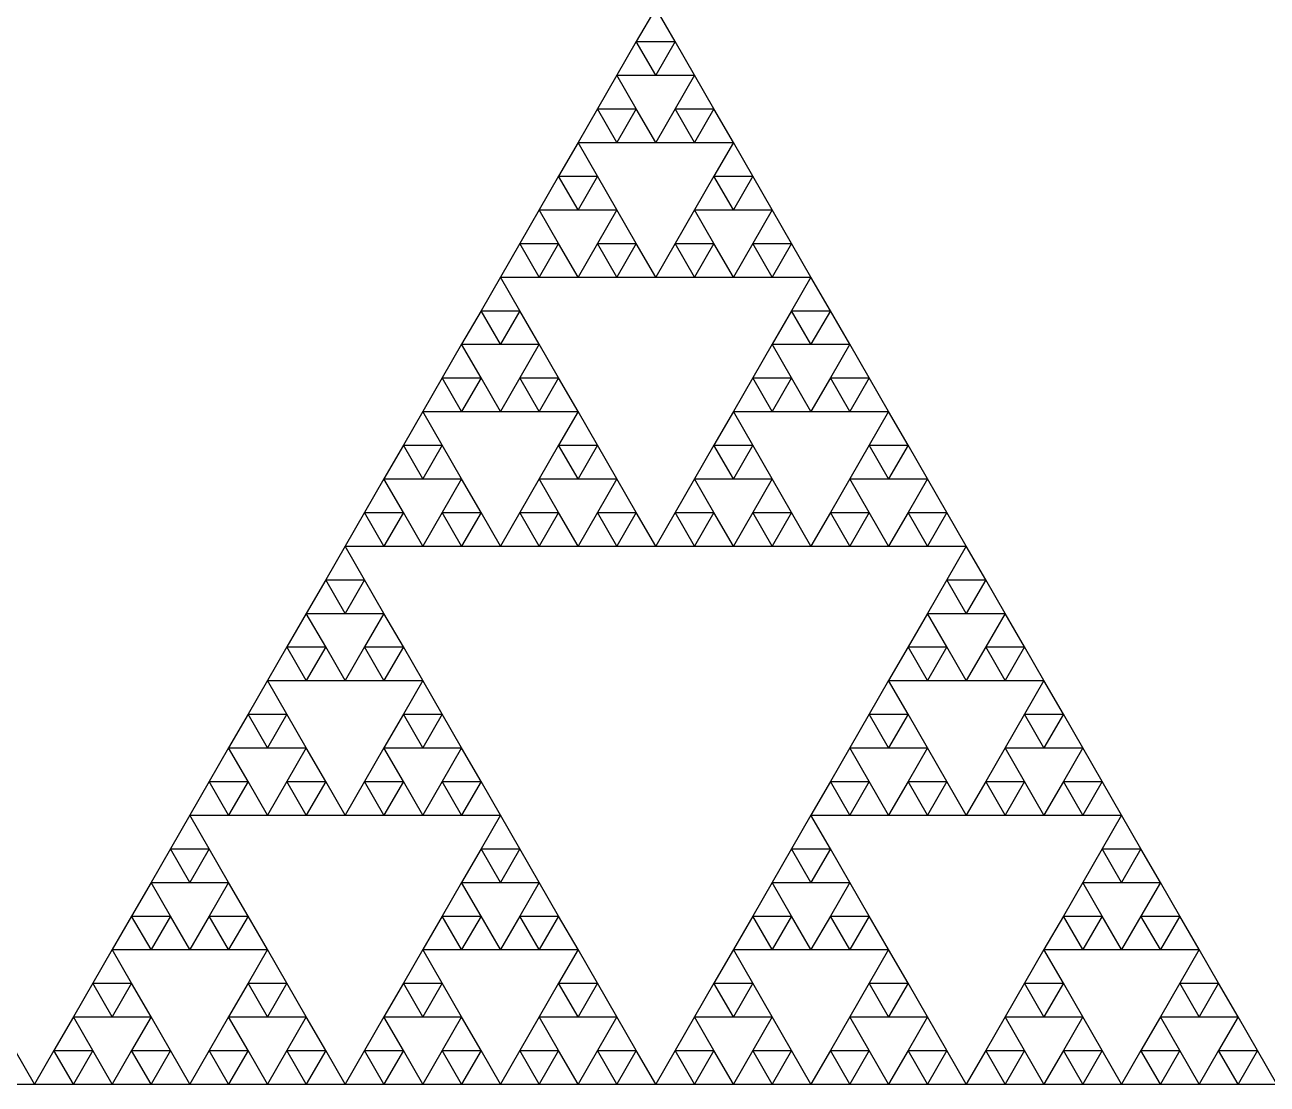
# Model space of a CAD drawing. Header units: metres. Extents: x -50 to 50, y -29 to 58.
# Drawn here: x -12.6 to -0.1, y 14.43 to 25.09 of the extents above; entities that cross this region are included whole.
import ezdxf

# ---------------------------------------------------------------- set-up
doc = ezdxf.new("R2010")
doc.units = ezdxf.units.M

msp = doc.modelspace()

# ---------------------------------------------------------------- linework, layer by layer
for p, q in [((-6.25, 25.2591), (-6.44531, 24.9208)), ((-6.05469, 24.9208), (-6.25, 25.2591)), ((-6.44531, 24.9208), (-6.64062, 24.5825)), ((-6.25, 24.5825), (-6.44531, 24.9208)), ((-6.44531, 24.9208), (-6.05469, 24.9208)), ((-6.05469, 24.9208), (-6.25, 24.5825)), ((-5.85938, 24.5825), (-6.05469, 24.9208)), ((-6.64062, 24.5825), (-6.83594, 24.2442)), ((-6.44531, 24.2442), (-6.64062, 24.5825)), ((-6.64062, 24.5825), (-6.25, 24.5825)), ((-6.25, 24.5825), (-5.85938, 24.5825)), ((-5.85938, 24.5825), (-6.05469, 24.2442)), ((-5.66406, 24.2442), (-5.85938, 24.5825)), ((-6.83594, 24.2442), (-7.03125, 23.9059)), ((-6.64062, 23.9059), (-6.83594, 24.2442)), ((-6.83594, 24.2442), (-6.44531, 24.2442)), ((-6.44531, 24.2442), (-6.64062, 23.9059)), ((-6.25, 23.9059), (-6.44531, 24.2442)), ((-6.05469, 24.2442), (-6.25, 23.9059)), ((-5.85938, 23.9059), (-6.05469, 24.2442)), ((-6.05469, 24.2442), (-5.66406, 24.2442)), ((-5.66406, 24.2442), (-5.85938, 23.9059)), ((-5.46875, 23.9059), (-5.66406, 24.2442)), ((-7.03125, 23.9059), (-7.22656, 23.5676)), ((-6.83594, 23.5676), (-7.03125, 23.9059)), ((-7.03125, 23.9059), (-6.64062, 23.9059)), ((-6.64062, 23.9059), (-6.25, 23.9059)), ((-6.25, 23.9059), (-5.85938, 23.9059)), ((-5.85938, 23.9059), (-5.46875, 23.9059)), ((-5.46875, 23.9059), (-5.66406, 23.5676)), ((-5.27344, 23.5676), (-5.46875, 23.9059)), ((-7.22656, 23.5676), (-7.42188, 23.2293)), ((-7.03125, 23.2293), (-7.22656, 23.5676)), ((-7.22656, 23.5676), (-6.83594, 23.5676)), ((-6.83594, 23.5676), (-7.03125, 23.2293)), ((-6.64062, 23.2293), (-6.83594, 23.5676)), ((-5.66406, 23.5676), (-5.85938, 23.2293)), ((-5.46875, 23.2293), (-5.66406, 23.5676)), ((-5.66406, 23.5676), (-5.27344, 23.5676)), ((-5.27344, 23.5676), (-5.46875, 23.2293)), ((-5.07812, 23.2293), (-5.27344, 23.5676)), ((-7.42188, 23.2293), (-7.61719, 22.891)), ((-7.22656, 22.891), (-7.42188, 23.2293)), ((-7.42188, 23.2293), (-7.03125, 23.2293)), ((-7.03125, 23.2293), (-6.64062, 23.2293)), ((-6.64062, 23.2293), (-6.83594, 22.891)), ((-6.44531, 22.891), (-6.64062, 23.2293)), ((-5.85938, 23.2293), (-6.05469, 22.891)), ((-5.66406, 22.891), (-5.85938, 23.2293)), ((-5.85938, 23.2293), (-5.46875, 23.2293)), ((-5.46875, 23.2293), (-5.07812, 23.2293)), ((-5.07812, 23.2293), (-5.27344, 22.891)), ((-4.88281, 22.891), (-5.07812, 23.2293)), ((-7.61719, 22.891), (-7.8125, 22.5527)), ((-7.42188, 22.5527), (-7.61719, 22.891)), ((-7.61719, 22.891), (-7.22656, 22.891)), ((-7.22656, 22.891), (-7.42188, 22.5527)), ((-7.03125, 22.5527), (-7.22656, 22.891)), ((-6.83594, 22.891), (-7.03125, 22.5527)), ((-6.64062, 22.5527), (-6.83594, 22.891)), ((-6.83594, 22.891), (-6.44531, 22.891)), ((-6.44531, 22.891), (-6.64062, 22.5527)), ((-6.25, 22.5527), (-6.44531, 22.891)), ((-6.05469, 22.891), (-6.25, 22.5527)), ((-5.85938, 22.5527), (-6.05469, 22.891)), ((-6.05469, 22.891), (-5.66406, 22.891)), ((-5.66406, 22.891), (-5.85938, 22.5527)), ((-5.46875, 22.5527), (-5.66406, 22.891)), ((-5.27344, 22.891), (-5.46875, 22.5527)), ((-5.07812, 22.5527), (-5.27344, 22.891)), ((-5.27344, 22.891), (-4.88281, 22.891)), ((-4.88281, 22.891), (-5.07812, 22.5527)), ((-4.6875, 22.5527), (-4.88281, 22.891)), ((-7.8125, 22.5527), (-8.00781, 22.2144)), ((-7.61719, 22.2144), (-7.8125, 22.5527)), ((-7.8125, 22.5527), (-7.42188, 22.5527)), ((-7.42188, 22.5527), (-7.03125, 22.5527)), ((-7.03125, 22.5527), (-6.64062, 22.5527)), ((-6.64062, 22.5527), (-6.25, 22.5527)), ((-6.25, 22.5527), (-5.85938, 22.5527)), ((-5.85938, 22.5527), (-5.46875, 22.5527)), ((-5.46875, 22.5527), (-5.07812, 22.5527)), ((-5.07812, 22.5527), (-4.6875, 22.5527)), ((-4.6875, 22.5527), (-4.88281, 22.2144)), ((-4.49219, 22.2144), (-4.6875, 22.5527)), ((-8.00781, 22.2144), (-8.20312, 21.8762)), ((-7.8125, 21.8762), (-8.00781, 22.2144)), ((-8.00781, 22.2144), (-7.61719, 22.2144)), ((-7.61719, 22.2144), (-7.8125, 21.8762)), ((-7.42188, 21.8762), (-7.61719, 22.2144)), ((-4.88281, 22.2144), (-5.07812, 21.8762)), ((-4.6875, 21.8762), (-4.88281, 22.2144)), ((-4.88281, 22.2144), (-4.49219, 22.2144)), ((-4.49219, 22.2144), (-4.6875, 21.8762)), ((-4.29688, 21.8762), (-4.49219, 22.2144)), ((-8.20312, 21.8762), (-8.39844, 21.5379)), ((-8.00781, 21.5379), (-8.20312, 21.8762)), ((-8.20312, 21.8762), (-7.8125, 21.8762)), ((-7.8125, 21.8762), (-7.42188, 21.8762)), ((-7.42188, 21.8762), (-7.61719, 21.5379)), ((-7.22656, 21.5379), (-7.42188, 21.8762)), ((-5.07812, 21.8762), (-5.27344, 21.5379)), ((-4.88281, 21.5379), (-5.07812, 21.8762)), ((-5.07812, 21.8762), (-4.6875, 21.8762)), ((-4.6875, 21.8762), (-4.29688, 21.8762)), ((-4.29688, 21.8762), (-4.49219, 21.5379)), ((-4.10156, 21.5379), (-4.29688, 21.8762)), ((-8.39844, 21.5379), (-8.59375, 21.1996)), ((-8.20312, 21.1996), (-8.39844, 21.5379)), ((-8.39844, 21.5379), (-8.00781, 21.5379)), ((-8.00781, 21.5379), (-8.20312, 21.1996)), ((-7.8125, 21.1996), (-8.00781, 21.5379)), ((-7.61719, 21.5379), (-7.8125, 21.1996)), ((-7.42188, 21.1996), (-7.61719, 21.5379)), ((-7.61719, 21.5379), (-7.22656, 21.5379)), ((-7.22656, 21.5379), (-7.42188, 21.1996)), ((-7.03125, 21.1996), (-7.22656, 21.5379)), ((-5.27344, 21.5379), (-5.46875, 21.1996)), ((-5.07812, 21.1996), (-5.27344, 21.5379)), ((-5.27344, 21.5379), (-4.88281, 21.5379)), ((-4.88281, 21.5379), (-5.07812, 21.1996)), ((-4.6875, 21.1996), (-4.88281, 21.5379)), ((-4.49219, 21.5379), (-4.6875, 21.1996)), ((-4.29688, 21.1996), (-4.49219, 21.5379)), ((-4.49219, 21.5379), (-4.10156, 21.5379)), ((-4.10156, 21.5379), (-4.29688, 21.1996)), ((-3.90625, 21.1996), (-4.10156, 21.5379)), ((-8.59375, 21.1996), (-8.78906, 20.8613)), ((-8.39844, 20.8613), (-8.59375, 21.1996)), ((-8.59375, 21.1996), (-8.20312, 21.1996)), ((-8.20312, 21.1996), (-7.8125, 21.1996)), ((-7.8125, 21.1996), (-7.42188, 21.1996)), ((-7.42188, 21.1996), (-7.03125, 21.1996)), ((-7.03125, 21.1996), (-7.22656, 20.8613)), ((-6.83594, 20.8613), (-7.03125, 21.1996)), ((-5.46875, 21.1996), (-5.66406, 20.8613)), ((-5.27344, 20.8613), (-5.46875, 21.1996)), ((-5.46875, 21.1996), (-5.07812, 21.1996)), ((-5.07812, 21.1996), (-4.6875, 21.1996)), ((-4.6875, 21.1996), (-4.29688, 21.1996)), ((-4.29688, 21.1996), (-3.90625, 21.1996)), ((-3.90625, 21.1996), (-4.10156, 20.8613)), ((-3.71094, 20.8613), (-3.90625, 21.1996)), ((-8.78906, 20.8613), (-8.98438, 20.523)), ((-8.59375, 20.523), (-8.78906, 20.8613)), ((-8.78906, 20.8613), (-8.39844, 20.8613)), ((-8.39844, 20.8613), (-8.59375, 20.523)), ((-8.20312, 20.523), (-8.39844, 20.8613)), ((-7.22656, 20.8613), (-7.42188, 20.523)), ((-7.03125, 20.523), (-7.22656, 20.8613)), ((-7.22656, 20.8613), (-6.83594, 20.8613)), ((-6.83594, 20.8613), (-7.03125, 20.523)), ((-6.64062, 20.523), (-6.83594, 20.8613)), ((-5.66406, 20.8613), (-5.85938, 20.523)), ((-5.46875, 20.523), (-5.66406, 20.8613)), ((-5.66406, 20.8613), (-5.27344, 20.8613)), ((-5.27344, 20.8613), (-5.46875, 20.523)), ((-5.07812, 20.523), (-5.27344, 20.8613)), ((-4.10156, 20.8613), (-4.29688, 20.523)), ((-3.90625, 20.523), (-4.10156, 20.8613)), ((-4.10156, 20.8613), (-3.71094, 20.8613)), ((-3.71094, 20.8613), (-3.90625, 20.523)), ((-3.51562, 20.523), (-3.71094, 20.8613)), ((-8.98438, 20.523), (-9.17969, 20.1847)), ((-8.78906, 20.1847), (-8.98438, 20.523)), ((-8.98438, 20.523), (-8.59375, 20.523)), ((-8.59375, 20.523), (-8.20312, 20.523)), ((-8.20312, 20.523), (-8.39844, 20.1847)), ((-8.00781, 20.1847), (-8.20312, 20.523)), ((-7.42188, 20.523), (-7.61719, 20.1847)), ((-7.22656, 20.1847), (-7.42188, 20.523)), ((-7.42188, 20.523), (-7.03125, 20.523)), ((-7.03125, 20.523), (-6.64062, 20.523)), ((-6.64062, 20.523), (-6.83594, 20.1847)), ((-6.44531, 20.1847), (-6.64062, 20.523)), ((-5.85938, 20.523), (-6.05469, 20.1847)), ((-5.66406, 20.1847), (-5.85938, 20.523)), ((-5.85938, 20.523), (-5.46875, 20.523)), ((-5.46875, 20.523), (-5.07812, 20.523)), ((-5.07812, 20.523), (-5.27344, 20.1847)), ((-4.88281, 20.1847), (-5.07812, 20.523)), ((-4.29688, 20.523), (-4.49219, 20.1847)), ((-4.10156, 20.1847), (-4.29688, 20.523)), ((-4.29688, 20.523), (-3.90625, 20.523)), ((-3.90625, 20.523), (-3.51562, 20.523)), ((-3.51562, 20.523), (-3.71094, 20.1847)), ((-3.32031, 20.1847), (-3.51562, 20.523)), ((-9.17969, 20.1847), (-9.375, 19.8464)), ((-8.98438, 19.8464), (-9.17969, 20.1847)), ((-9.17969, 20.1847), (-8.78906, 20.1847)), ((-8.78906, 20.1847), (-8.98438, 19.8464)), ((-8.59375, 19.8464), (-8.78906, 20.1847)), ((-8.39844, 20.1847), (-8.59375, 19.8464)), ((-8.20312, 19.8464), (-8.39844, 20.1847)), ((-8.39844, 20.1847), (-8.00781, 20.1847)), ((-8.00781, 20.1847), (-8.20312, 19.8464)), ((-7.8125, 19.8464), (-8.00781, 20.1847)), ((-7.61719, 20.1847), (-7.8125, 19.8464)), ((-7.42188, 19.8464), (-7.61719, 20.1847)), ((-7.61719, 20.1847), (-7.22656, 20.1847)), ((-7.22656, 20.1847), (-7.42188, 19.8464)), ((-7.03125, 19.8464), (-7.22656, 20.1847)), ((-6.83594, 20.1847), (-7.03125, 19.8464)), ((-6.64062, 19.8464), (-6.83594, 20.1847)), ((-6.83594, 20.1847), (-6.44531, 20.1847)), ((-6.44531, 20.1847), (-6.64062, 19.8464)), ((-6.25, 19.8464), (-6.44531, 20.1847)), ((-6.05469, 20.1847), (-6.25, 19.8464)), ((-5.85938, 19.8464), (-6.05469, 20.1847)), ((-6.05469, 20.1847), (-5.66406, 20.1847)), ((-5.66406, 20.1847), (-5.85938, 19.8464)), ((-5.46875, 19.8464), (-5.66406, 20.1847)), ((-5.27344, 20.1847), (-5.46875, 19.8464)), ((-5.07812, 19.8464), (-5.27344, 20.1847)), ((-5.27344, 20.1847), (-4.88281, 20.1847)), ((-4.88281, 20.1847), (-5.07812, 19.8464)), ((-4.6875, 19.8464), (-4.88281, 20.1847)), ((-4.49219, 20.1847), (-4.6875, 19.8464)), ((-4.29688, 19.8464), (-4.49219, 20.1847)), ((-4.49219, 20.1847), (-4.10156, 20.1847)), ((-4.10156, 20.1847), (-4.29688, 19.8464)), ((-3.90625, 19.8464), (-4.10156, 20.1847)), ((-3.71094, 20.1847), (-3.90625, 19.8464)), ((-3.51562, 19.8464), (-3.71094, 20.1847)), ((-3.71094, 20.1847), (-3.32031, 20.1847)), ((-3.32031, 20.1847), (-3.51562, 19.8464)), ((-3.125, 19.8464), (-3.32031, 20.1847)), ((-9.375, 19.8464), (-9.57031, 19.5081)), ((-9.17969, 19.5081), (-9.375, 19.8464)), ((-9.375, 19.8464), (-8.98438, 19.8464)), ((-8.98438, 19.8464), (-8.59375, 19.8464)), ((-8.59375, 19.8464), (-8.20312, 19.8464)), ((-8.20312, 19.8464), (-7.8125, 19.8464)), ((-7.8125, 19.8464), (-7.42188, 19.8464)), ((-7.42188, 19.8464), (-7.03125, 19.8464)), ((-7.03125, 19.8464), (-6.64062, 19.8464)), ((-6.64062, 19.8464), (-6.25, 19.8464)), ((-6.25, 19.8464), (-5.85938, 19.8464)), ((-5.85938, 19.8464), (-5.46875, 19.8464)), ((-5.46875, 19.8464), (-5.07812, 19.8464)), ((-5.07812, 19.8464), (-4.6875, 19.8464)), ((-4.6875, 19.8464), (-4.29688, 19.8464)), ((-4.29688, 19.8464), (-3.90625, 19.8464)), ((-3.90625, 19.8464), (-3.51562, 19.8464)), ((-3.51562, 19.8464), (-3.125, 19.8464)), ((-3.125, 19.8464), (-3.32031, 19.5081)), ((-2.92969, 19.5081), (-3.125, 19.8464)), ((-9.57031, 19.5081), (-9.76562, 19.1698)), ((-9.375, 19.1698), (-9.57031, 19.5081)), ((-9.57031, 19.5081), (-9.17969, 19.5081)), ((-9.17969, 19.5081), (-9.375, 19.1698)), ((-8.98438, 19.1698), (-9.17969, 19.5081)), ((-3.32031, 19.5081), (-3.51562, 19.1698)), ((-3.125, 19.1698), (-3.32031, 19.5081)), ((-3.32031, 19.5081), (-2.92969, 19.5081)), ((-2.92969, 19.5081), (-3.125, 19.1698)), ((-2.73438, 19.1698), (-2.92969, 19.5081)), ((-9.76562, 19.1698), (-9.96094, 18.8315)), ((-9.57031, 18.8315), (-9.76562, 19.1698)), ((-9.76562, 19.1698), (-9.375, 19.1698)), ((-9.375, 19.1698), (-8.98438, 19.1698)), ((-8.98438, 19.1698), (-9.17969, 18.8315)), ((-8.78906, 18.8315), (-8.98438, 19.1698)), ((-3.51562, 19.1698), (-3.71094, 18.8315)), ((-3.32031, 18.8315), (-3.51562, 19.1698)), ((-3.51562, 19.1698), (-3.125, 19.1698)), ((-3.125, 19.1698), (-2.73438, 19.1698)), ((-2.73438, 19.1698), (-2.92969, 18.8315)), ((-2.53906, 18.8315), (-2.73438, 19.1698)), ((-9.96094, 18.8315), (-10.1562, 18.4933)), ((-9.76562, 18.4933), (-9.96094, 18.8315)), ((-9.96094, 18.8315), (-9.57031, 18.8315)), ((-9.57031, 18.8315), (-9.76562, 18.4933)), ((-9.375, 18.4933), (-9.57031, 18.8315)), ((-9.17969, 18.8315), (-9.375, 18.4933)), ((-8.98438, 18.4933), (-9.17969, 18.8315)), ((-9.17969, 18.8315), (-8.78906, 18.8315)), ((-8.78906, 18.8315), (-8.98438, 18.4933)), ((-8.59375, 18.4933), (-8.78906, 18.8315)), ((-3.71094, 18.8315), (-3.90625, 18.4933)), ((-3.51562, 18.4933), (-3.71094, 18.8315)), ((-3.71094, 18.8315), (-3.32031, 18.8315)), ((-3.32031, 18.8315), (-3.51562, 18.4933)), ((-3.125, 18.4933), (-3.32031, 18.8315)), ((-2.92969, 18.8315), (-3.125, 18.4933)), ((-2.73438, 18.4933), (-2.92969, 18.8315)), ((-2.92969, 18.8315), (-2.53906, 18.8315)), ((-2.53906, 18.8315), (-2.73438, 18.4933)), ((-2.34375, 18.4933), (-2.53906, 18.8315)), ((-10.1562, 18.4932), (-10.3516, 18.1549)), ((-10.1562, 18.4933), (-9.76562, 18.4933)), ((-9.96094, 18.1549), (-10.1562, 18.4932)), ((-9.76562, 18.4933), (-9.375, 18.4933)), ((-9.375, 18.4933), (-8.98438, 18.4933)), ((-8.98438, 18.4933), (-8.59375, 18.4933)), ((-8.59375, 18.4932), (-8.78906, 18.1549)), ((-8.39844, 18.1549), (-8.59375, 18.4932)), ((-3.90625, 18.4932), (-4.10156, 18.1549)), ((-3.90625, 18.4933), (-3.51562, 18.4933)), ((-3.71094, 18.1549), (-3.90625, 18.4932)), ((-3.51562, 18.4933), (-3.125, 18.4933)), ((-3.125, 18.4933), (-2.73438, 18.4933)), ((-2.73438, 18.4933), (-2.34375, 18.4933)), ((-2.34375, 18.4932), (-2.53906, 18.1549)), ((-2.14844, 18.1549), (-2.34375, 18.4932)), ((-10.3516, 18.1549), (-10.5469, 17.8167)), ((-10.1562, 17.8167), (-10.3516, 18.1549)), ((-10.3516, 18.1549), (-9.96094, 18.1549)), ((-9.96094, 18.1549), (-10.1562, 17.8167)), ((-9.76562, 17.8167), (-9.96094, 18.1549)), ((-8.78906, 18.1549), (-8.98438, 17.8167)), ((-8.59375, 17.8167), (-8.78906, 18.1549)), ((-8.78906, 18.1549), (-8.39844, 18.1549)), ((-8.39844, 18.1549), (-8.59375, 17.8167)), ((-8.20312, 17.8167), (-8.39844, 18.1549)), ((-4.10156, 18.1549), (-4.29688, 17.8167)), ((-3.90625, 17.8167), (-4.10156, 18.1549)), ((-4.10156, 18.1549), (-3.71094, 18.1549)), ((-3.71094, 18.1549), (-3.90625, 17.8167)), ((-3.51562, 17.8167), (-3.71094, 18.1549)), ((-2.53906, 18.1549), (-2.73438, 17.8167)), ((-2.34375, 17.8167), (-2.53906, 18.1549)), ((-2.53906, 18.1549), (-2.14844, 18.1549)), ((-2.14844, 18.1549), (-2.34375, 17.8167)), ((-1.95312, 17.8167), (-2.14844, 18.1549)), ((-10.5469, 17.8167), (-10.7422, 17.4784)), ((-10.3516, 17.4784), (-10.5469, 17.8167)), ((-10.5469, 17.8167), (-10.1562, 17.8167)), ((-10.1562, 17.8167), (-9.76562, 17.8167)), ((-9.76562, 17.8167), (-9.96094, 17.4784)), ((-9.57031, 17.4784), (-9.76562, 17.8167)), ((-8.98438, 17.8167), (-9.17969, 17.4784)), ((-8.78906, 17.4784), (-8.98438, 17.8167)), ((-8.98438, 17.8167), (-8.59375, 17.8167)), ((-8.59375, 17.8167), (-8.20312, 17.8167)), ((-8.20312, 17.8167), (-8.39844, 17.4784)), ((-8.00781, 17.4784), (-8.20312, 17.8167)), ((-4.29688, 17.8167), (-4.49219, 17.4784)), ((-4.10156, 17.4784), (-4.29688, 17.8167)), ((-4.29688, 17.8167), (-3.90625, 17.8167)), ((-3.90625, 17.8167), (-3.51562, 17.8167)), ((-3.51562, 17.8167), (-3.71094, 17.4784)), ((-3.32031, 17.4784), (-3.51562, 17.8167)), ((-2.73438, 17.8167), (-2.92969, 17.4784)), ((-2.53906, 17.4784), (-2.73438, 17.8167)), ((-2.73438, 17.8167), (-2.34375, 17.8167)), ((-2.34375, 17.8167), (-1.95312, 17.8167)), ((-1.95312, 17.8167), (-2.14844, 17.4784)), ((-1.75781, 17.4784), (-1.95312, 17.8167)), ((-10.7422, 17.4784), (-10.9375, 17.1401)), ((-10.5469, 17.1401), (-10.7422, 17.4784)), ((-10.7422, 17.4784), (-10.3516, 17.4784)), ((-10.3516, 17.4784), (-10.5469, 17.1401)), ((-10.1562, 17.1401), (-10.3516, 17.4784)), ((-9.96094, 17.4784), (-10.1562, 17.1401)), ((-9.76562, 17.1401), (-9.96094, 17.4784)), ((-9.96094, 17.4784), (-9.57031, 17.4784)), ((-9.57031, 17.4784), (-9.76562, 17.1401)), ((-9.375, 17.1401), (-9.57031, 17.4784)), ((-9.17969, 17.4784), (-9.375, 17.1401)), ((-8.98438, 17.1401), (-9.17969, 17.4784)), ((-9.17969, 17.4784), (-8.78906, 17.4784)), ((-8.78906, 17.4784), (-8.98438, 17.1401)), ((-8.59375, 17.1401), (-8.78906, 17.4784)), ((-8.39844, 17.4784), (-8.59375, 17.1401)), ((-8.20312, 17.1401), (-8.39844, 17.4784)), ((-8.39844, 17.4784), (-8.00781, 17.4784)), ((-8.00781, 17.4784), (-8.20312, 17.1401)), ((-7.8125, 17.1401), (-8.00781, 17.4784)), ((-4.49219, 17.4784), (-4.6875, 17.1401)), ((-4.29688, 17.1401), (-4.49219, 17.4784)), ((-4.49219, 17.4784), (-4.10156, 17.4784)), ((-4.10156, 17.4784), (-4.29688, 17.1401)), ((-3.90625, 17.1401), (-4.10156, 17.4784)), ((-3.71094, 17.4784), (-3.90625, 17.1401)), ((-3.51562, 17.1401), (-3.71094, 17.4784)), ((-3.71094, 17.4784), (-3.32031, 17.4784)), ((-3.32031, 17.4784), (-3.51562, 17.1401)), ((-3.125, 17.1401), (-3.32031, 17.4784)), ((-2.92969, 17.4784), (-3.125, 17.1401)), ((-2.73438, 17.1401), (-2.92969, 17.4784)), ((-2.92969, 17.4784), (-2.53906, 17.4784)), ((-2.53906, 17.4784), (-2.73438, 17.1401)), ((-2.34375, 17.1401), (-2.53906, 17.4784)), ((-2.14844, 17.4784), (-2.34375, 17.1401)), ((-1.95312, 17.1401), (-2.14844, 17.4784)), ((-2.14844, 17.4784), (-1.75781, 17.4784)), ((-1.75781, 17.4784), (-1.95312, 17.1401)), ((-1.5625, 17.1401), (-1.75781, 17.4784)), ((-10.9375, 17.1401), (-11.1328, 16.8018)), ((-10.7422, 16.8018), (-10.9375, 17.1401)), ((-10.9375, 17.1401), (-10.5469, 17.1401)), ((-10.5469, 17.1401), (-10.1562, 17.1401)), ((-10.1562, 17.1401), (-9.76562, 17.1401)), ((-9.76562, 17.1401), (-9.375, 17.1401)), ((-9.375, 17.1401), (-8.98438, 17.1401)), ((-8.98438, 17.1401), (-8.59375, 17.1401)), ((-8.59375, 17.1401), (-8.20312, 17.1401)), ((-8.20312, 17.1401), (-7.8125, 17.1401)), ((-7.8125, 17.1401), (-8.00781, 16.8018)), ((-7.61719, 16.8018), (-7.8125, 17.1401)), ((-4.6875, 17.1401), (-4.88281, 16.8018)), ((-4.49219, 16.8018), (-4.6875, 17.1401)), ((-4.6875, 17.1401), (-4.29688, 17.1401)), ((-4.29688, 17.1401), (-3.90625, 17.1401)), ((-3.90625, 17.1401), (-3.51562, 17.1401)), ((-3.51562, 17.1401), (-3.125, 17.1401)), ((-3.125, 17.1401), (-2.73438, 17.1401)), ((-2.73438, 17.1401), (-2.34375, 17.1401)), ((-2.34375, 17.1401), (-1.95312, 17.1401)), ((-1.95312, 17.1401), (-1.5625, 17.1401)), ((-1.5625, 17.1401), (-1.75781, 16.8018)), ((-1.36719, 16.8018), (-1.5625, 17.1401)), ((-11.1328, 16.8018), (-11.3281, 16.4635)), ((-10.9375, 16.4635), (-11.1328, 16.8018)), ((-11.1328, 16.8018), (-10.7422, 16.8018)), ((-10.7422, 16.8018), (-10.9375, 16.4635)), ((-10.5469, 16.4635), (-10.7422, 16.8018)), ((-8.00781, 16.8018), (-8.20312, 16.4635)), ((-7.8125, 16.4635), (-8.00781, 16.8018)), ((-8.00781, 16.8018), (-7.61719, 16.8018)), ((-7.61719, 16.8018), (-7.8125, 16.4635)), ((-7.42188, 16.4635), (-7.61719, 16.8018)), ((-4.88281, 16.8018), (-5.07812, 16.4635)), ((-4.6875, 16.4635), (-4.88281, 16.8018)), ((-4.88281, 16.8018), (-4.49219, 16.8018)), ((-4.49219, 16.8018), (-4.6875, 16.4635)), ((-4.29688, 16.4635), (-4.49219, 16.8018)), ((-1.75781, 16.8018), (-1.95312, 16.4635)), ((-1.5625, 16.4635), (-1.75781, 16.8018)), ((-1.75781, 16.8018), (-1.36719, 16.8018)), ((-1.36719, 16.8018), (-1.5625, 16.4635)), ((-1.17188, 16.4635), (-1.36719, 16.8018)), ((-11.3281, 16.4635), (-11.5234, 16.1252)), ((-11.1328, 16.1252), (-11.3281, 16.4635)), ((-11.3281, 16.4635), (-10.9375, 16.4635)), ((-10.9375, 16.4635), (-10.5469, 16.4635)), ((-10.5469, 16.4635), (-10.7422, 16.1252)), ((-10.3516, 16.1252), (-10.5469, 16.4635)), ((-8.20312, 16.4635), (-8.39844, 16.1252)), ((-8.00781, 16.1252), (-8.20312, 16.4635)), ((-8.20312, 16.4635), (-7.8125, 16.4635)), ((-7.8125, 16.4635), (-7.42188, 16.4635)), ((-7.42188, 16.4635), (-7.61719, 16.1252)), ((-7.22656, 16.1252), (-7.42188, 16.4635)), ((-5.07812, 16.4635), (-5.27344, 16.1252)), ((-4.88281, 16.1252), (-5.07812, 16.4635)), ((-5.07812, 16.4635), (-4.6875, 16.4635)), ((-4.6875, 16.4635), (-4.29688, 16.4635)), ((-4.29688, 16.4635), (-4.49219, 16.1252)), ((-4.10156, 16.1252), (-4.29688, 16.4635)), ((-1.95312, 16.4635), (-2.14844, 16.1252)), ((-1.75781, 16.1252), (-1.95312, 16.4635)), ((-1.95312, 16.4635), (-1.5625, 16.4635)), ((-1.5625, 16.4635), (-1.17188, 16.4635)), ((-1.17188, 16.4635), (-1.36719, 16.1252)), ((-0.97656, 16.1252), (-1.17188, 16.4635)), ((-11.5234, 16.1252), (-11.7188, 15.7869)), ((-11.3281, 15.7869), (-11.5234, 16.1252)), ((-11.5234, 16.1252), (-11.1328, 16.1252)), ((-11.1328, 16.1252), (-11.3281, 15.7869)), ((-10.9375, 15.7869), (-11.1328, 16.1252)), ((-10.7422, 16.1252), (-10.9375, 15.7869)), ((-10.5469, 15.7869), (-10.7422, 16.1252)), ((-10.7422, 16.1252), (-10.3516, 16.1252)), ((-10.3516, 16.1252), (-10.5469, 15.7869)), ((-10.1562, 15.7869), (-10.3516, 16.1252)), ((-8.39844, 16.1252), (-8.59375, 15.7869)), ((-8.20312, 15.7869), (-8.39844, 16.1252)), ((-8.39844, 16.1252), (-8.00781, 16.1252)), ((-8.00781, 16.1252), (-8.20312, 15.7869)), ((-7.8125, 15.7869), (-8.00781, 16.1252)), ((-7.61719, 16.1252), (-7.8125, 15.7869)), ((-7.42188, 15.7869), (-7.61719, 16.1252)), ((-7.61719, 16.1252), (-7.22656, 16.1252)), ((-7.22656, 16.1252), (-7.42188, 15.7869)), ((-7.03125, 15.7869), (-7.22656, 16.1252)), ((-5.27344, 16.1252), (-5.46875, 15.7869)), ((-5.07812, 15.7869), (-5.27344, 16.1252)), ((-5.27344, 16.1252), (-4.88281, 16.1252)), ((-4.88281, 16.1252), (-5.07812, 15.7869)), ((-4.6875, 15.7869), (-4.88281, 16.1252)), ((-4.49219, 16.1252), (-4.6875, 15.7869)), ((-4.29688, 15.7869), (-4.49219, 16.1252)), ((-4.49219, 16.1252), (-4.10156, 16.1252)), ((-4.10156, 16.1252), (-4.29688, 15.7869)), ((-3.90625, 15.7869), (-4.10156, 16.1252)), ((-2.14844, 16.1252), (-2.34375, 15.7869)), ((-1.95312, 15.7869), (-2.14844, 16.1252)), ((-2.14844, 16.1252), (-1.75781, 16.1252)), ((-1.75781, 16.1252), (-1.95312, 15.7869)), ((-1.5625, 15.7869), (-1.75781, 16.1252)), ((-1.36719, 16.1252), (-1.5625, 15.7869)), ((-1.17188, 15.7869), (-1.36719, 16.1252)), ((-1.36719, 16.1252), (-0.97656, 16.1252)), ((-0.97656, 16.1252), (-1.17188, 15.7869)), ((-0.78125, 15.7869), (-0.97656, 16.1252)), ((-11.7188, 15.7869), (-11.9141, 15.4486)), ((-11.5234, 15.4486), (-11.7188, 15.7869)), ((-11.7188, 15.7869), (-11.3281, 15.7869)), ((-11.3281, 15.7869), (-10.9375, 15.7869)), ((-10.9375, 15.7869), (-10.5469, 15.7869)), ((-10.5469, 15.7869), (-10.1562, 15.7869)), ((-10.1562, 15.7869), (-10.3516, 15.4486)), ((-9.96094, 15.4486), (-10.1562, 15.7869)), ((-8.59375, 15.7869), (-8.78906, 15.4486)), ((-8.39844, 15.4486), (-8.59375, 15.7869)), ((-8.59375, 15.7869), (-8.20312, 15.7869)), ((-8.20312, 15.7869), (-7.8125, 15.7869)), ((-7.8125, 15.7869), (-7.42188, 15.7869)), ((-7.42188, 15.7869), (-7.03125, 15.7869)), ((-7.03125, 15.7869), (-7.22656, 15.4486)), ((-6.83594, 15.4486), (-7.03125, 15.7869)), ((-5.46875, 15.7869), (-5.66406, 15.4486)), ((-5.27344, 15.4486), (-5.46875, 15.7869)), ((-5.46875, 15.7869), (-5.07812, 15.7869)), ((-5.07812, 15.7869), (-4.6875, 15.7869)), ((-4.6875, 15.7869), (-4.29688, 15.7869)), ((-4.29688, 15.7869), (-3.90625, 15.7869)), ((-3.90625, 15.7869), (-4.10156, 15.4486)), ((-3.71094, 15.4486), (-3.90625, 15.7869)), ((-2.34375, 15.7869), (-2.53906, 15.4486)), ((-2.14844, 15.4486), (-2.34375, 15.7869)), ((-2.34375, 15.7869), (-1.95312, 15.7869)), ((-1.95312, 15.7869), (-1.5625, 15.7869)), ((-1.5625, 15.7869), (-1.17188, 15.7869)), ((-1.17188, 15.7869), (-0.78125, 15.7869)), ((-0.78125, 15.7869), (-0.97656, 15.4486)), ((-0.58594, 15.4486), (-0.78125, 15.7869)), ((-11.9141, 15.4486), (-12.1094, 15.1103)), ((-11.7188, 15.1103), (-11.9141, 15.4486)), ((-11.9141, 15.4486), (-11.5234, 15.4486)), ((-11.5234, 15.4486), (-11.7188, 15.1103)), ((-11.3281, 15.1103), (-11.5234, 15.4486)), ((-10.3516, 15.4486), (-10.5469, 15.1103)), ((-10.1562, 15.1103), (-10.3516, 15.4486)), ((-10.3516, 15.4486), (-9.96094, 15.4486)), ((-9.96094, 15.4486), (-10.1562, 15.1103)), ((-9.76562, 15.1103), (-9.96094, 15.4486)), ((-8.78906, 15.4486), (-8.98438, 15.1103)), ((-8.59375, 15.1103), (-8.78906, 15.4486)), ((-8.78906, 15.4486), (-8.39844, 15.4486)), ((-8.39844, 15.4486), (-8.59375, 15.1103)), ((-8.20312, 15.1103), (-8.39844, 15.4486)), ((-7.22656, 15.4486), (-7.42188, 15.1103)), ((-7.03125, 15.1103), (-7.22656, 15.4486)), ((-7.22656, 15.4486), (-6.83594, 15.4486)), ((-6.83594, 15.4486), (-7.03125, 15.1103)), ((-6.64062, 15.1103), (-6.83594, 15.4486)), ((-5.66406, 15.4486), (-5.85938, 15.1103)), ((-5.46875, 15.1103), (-5.66406, 15.4486)), ((-5.66406, 15.4486), (-5.27344, 15.4486)), ((-5.27344, 15.4486), (-5.46875, 15.1103)), ((-5.07812, 15.1103), (-5.27344, 15.4486)), ((-4.10156, 15.4486), (-4.29688, 15.1103)), ((-3.90625, 15.1103), (-4.10156, 15.4486)), ((-4.10156, 15.4486), (-3.71094, 15.4486)), ((-3.71094, 15.4486), (-3.90625, 15.1103)), ((-3.51562, 15.1103), (-3.71094, 15.4486)), ((-2.53906, 15.4486), (-2.73438, 15.1103)), ((-2.34375, 15.1103), (-2.53906, 15.4486)), ((-2.53906, 15.4486), (-2.14844, 15.4486)), ((-2.14844, 15.4486), (-2.34375, 15.1103)), ((-1.95312, 15.1103), (-2.14844, 15.4486)), ((-0.97656, 15.4486), (-1.17188, 15.1103)), ((-0.78125, 15.1103), (-0.97656, 15.4486)), ((-0.97656, 15.4486), (-0.58594, 15.4486)), ((-0.58594, 15.4486), (-0.78125, 15.1103)), ((-0.39062, 15.1103), (-0.58594, 15.4486)), ((-12.1094, 15.1103), (-12.3047, 14.772)), ((-11.9141, 14.772), (-12.1094, 15.1103)), ((-12.1094, 15.1103), (-11.7188, 15.1103)), ((-11.7188, 15.1103), (-11.3281, 15.1103)), ((-11.3281, 15.1103), (-11.5234, 14.772)), ((-11.1328, 14.772), (-11.3281, 15.1103)), ((-10.5469, 15.1103), (-10.7422, 14.772)), ((-10.3516, 14.772), (-10.5469, 15.1103)), ((-10.5469, 15.1103), (-10.1562, 15.1103)), ((-10.1562, 15.1103), (-9.76562, 15.1103)), ((-9.76562, 15.1103), (-9.96094, 14.772)), ((-9.57031, 14.772), (-9.76562, 15.1103)), ((-8.98438, 15.1103), (-9.17969, 14.772)), ((-8.78906, 14.772), (-8.98438, 15.1103)), ((-8.98438, 15.1103), (-8.59375, 15.1103)), ((-8.59375, 15.1103), (-8.20312, 15.1103)), ((-8.20312, 15.1103), (-8.39844, 14.772)), ((-8.00781, 14.772), (-8.20312, 15.1103)), ((-7.42188, 15.1103), (-7.61719, 14.772)), ((-7.22656, 14.772), (-7.42188, 15.1103)), ((-7.42188, 15.1103), (-7.03125, 15.1103)), ((-7.03125, 15.1103), (-6.64062, 15.1103)), ((-6.64062, 15.1103), (-6.83594, 14.772)), ((-6.44531, 14.772), (-6.64062, 15.1103)), ((-5.85938, 15.1103), (-6.05469, 14.772)), ((-5.66406, 14.772), (-5.85938, 15.1103)), ((-5.85938, 15.1103), (-5.46875, 15.1103)), ((-5.46875, 15.1103), (-5.07812, 15.1103)), ((-5.07812, 15.1103), (-5.27344, 14.772)), ((-4.88281, 14.772), (-5.07812, 15.1103)), ((-4.29688, 15.1103), (-4.49219, 14.772)), ((-4.10156, 14.772), (-4.29688, 15.1103)), ((-4.29688, 15.1103), (-3.90625, 15.1103)), ((-3.90625, 15.1103), (-3.51562, 15.1103)), ((-3.51562, 15.1103), (-3.71094, 14.772)), ((-3.32031, 14.772), (-3.51562, 15.1103)), ((-2.73438, 15.1103), (-2.92969, 14.772)), ((-2.53906, 14.772), (-2.73438, 15.1103)), ((-2.73438, 15.1103), (-2.34375, 15.1103)), ((-2.34375, 15.1103), (-1.95312, 15.1103)), ((-1.95312, 15.1103), (-2.14844, 14.772)), ((-1.75781, 14.772), (-1.95312, 15.1103)), ((-1.17188, 15.1103), (-1.36719, 14.772)), ((-0.97656, 14.772), (-1.17188, 15.1103)), ((-1.17188, 15.1103), (-0.78125, 15.1103)), ((-0.78125, 15.1103), (-0.39062, 15.1103)), ((-0.39062, 15.1103), (-0.58594, 14.772)), ((-0.19531, 14.772), (-0.39062, 15.1103)), ((-12.5, 14.4338), (-12.6953, 14.772)), ((-12.3047, 14.772), (-12.5, 14.4338)), ((-12.1094, 14.4338), (-12.3047, 14.772)), ((-12.3047, 14.772), (-11.9141, 14.772)), ((-11.9141, 14.772), (-12.1094, 14.4338)), ((-11.7188, 14.4338), (-11.9141, 14.772)), ((-11.5234, 14.772), (-11.7188, 14.4338)), ((-11.3281, 14.4338), (-11.5234, 14.772)), ((-11.5234, 14.772), (-11.1328, 14.772)), ((-11.1328, 14.772), (-11.3281, 14.4338)), ((-10.9375, 14.4338), (-11.1328, 14.772)), ((-10.7422, 14.772), (-10.9375, 14.4338)), ((-10.5469, 14.4338), (-10.7422, 14.772)), ((-10.7422, 14.772), (-10.3516, 14.772)), ((-10.3516, 14.772), (-10.5469, 14.4338)), ((-10.1562, 14.4338), (-10.3516, 14.772)), ((-9.96094, 14.772), (-10.1562, 14.4338)), ((-9.76562, 14.4338), (-9.96094, 14.772)), ((-9.96094, 14.772), (-9.57031, 14.772)), ((-9.57031, 14.772), (-9.76562, 14.4338)), ((-9.375, 14.4338), (-9.57031, 14.772)), ((-9.17969, 14.772), (-9.375, 14.4338)), ((-8.98438, 14.4338), (-9.17969, 14.772)), ((-9.17969, 14.772), (-8.78906, 14.772)), ((-8.78906, 14.772), (-8.98438, 14.4338)), ((-8.59375, 14.4338), (-8.78906, 14.772)), ((-8.39844, 14.772), (-8.59375, 14.4338)), ((-8.20312, 14.4338), (-8.39844, 14.772)), ((-8.39844, 14.772), (-8.00781, 14.772)), ((-8.00781, 14.772), (-8.20312, 14.4338)), ((-7.8125, 14.4338), (-8.00781, 14.772)), ((-7.61719, 14.772), (-7.8125, 14.4338)), ((-7.42188, 14.4338), (-7.61719, 14.772)), ((-7.61719, 14.772), (-7.22656, 14.772)), ((-7.22656, 14.772), (-7.42188, 14.4338)), ((-7.03125, 14.4338), (-7.22656, 14.772)), ((-6.83594, 14.772), (-7.03125, 14.4338)), ((-6.64062, 14.4338), (-6.83594, 14.772)), ((-6.83594, 14.772), (-6.44531, 14.772)), ((-6.44531, 14.772), (-6.64062, 14.4338)), ((-6.25, 14.4338), (-6.44531, 14.772)), ((-6.05469, 14.772), (-6.25, 14.4338)), ((-5.85938, 14.4338), (-6.05469, 14.772)), ((-6.05469, 14.772), (-5.66406, 14.772)), ((-5.66406, 14.772), (-5.85938, 14.4338)), ((-5.46875, 14.4338), (-5.66406, 14.772)), ((-5.27344, 14.772), (-5.46875, 14.4338)), ((-5.07812, 14.4338), (-5.27344, 14.772)), ((-5.27344, 14.772), (-4.88281, 14.772)), ((-4.88281, 14.772), (-5.07812, 14.4338)), ((-4.6875, 14.4338), (-4.88281, 14.772)), ((-4.49219, 14.772), (-4.6875, 14.4338)), ((-4.29688, 14.4338), (-4.49219, 14.772)), ((-4.49219, 14.772), (-4.10156, 14.772)), ((-4.10156, 14.772), (-4.29688, 14.4338)), ((-3.90625, 14.4338), (-4.10156, 14.772)), ((-3.71094, 14.772), (-3.90625, 14.4338)), ((-3.51562, 14.4338), (-3.71094, 14.772)), ((-3.71094, 14.772), (-3.32031, 14.772)), ((-3.32031, 14.772), (-3.51562, 14.4338)), ((-3.125, 14.4338), (-3.32031, 14.772)), ((-2.92969, 14.772), (-3.125, 14.4338)), ((-2.73438, 14.4338), (-2.92969, 14.772)), ((-2.92969, 14.772), (-2.53906, 14.772)), ((-2.53906, 14.772), (-2.73438, 14.4338)), ((-2.34375, 14.4338), (-2.53906, 14.772)), ((-2.14844, 14.772), (-2.34375, 14.4338)), ((-1.95312, 14.4338), (-2.14844, 14.772)), ((-2.14844, 14.772), (-1.75781, 14.772)), ((-1.75781, 14.772), (-1.95312, 14.4338)), ((-1.5625, 14.4338), (-1.75781, 14.772)), ((-1.36719, 14.772), (-1.5625, 14.4338)), ((-1.17188, 14.4338), (-1.36719, 14.772)), ((-1.36719, 14.772), (-0.97656, 14.772)), ((-0.97656, 14.772), (-1.17188, 14.4338)), ((-0.78125, 14.4338), (-0.97656, 14.772)), ((-0.58594, 14.772), (-0.78125, 14.4338)), ((-0.39062, 14.4338), (-0.58594, 14.772)), ((-0.58594, 14.772), (-0.19531, 14.772)), ((-0.19531, 14.772), (-0.39062, 14.4338)), ((0, 14.4338), (-0.19531, 14.772)), ((-12.8906, 14.4338), (-12.5, 14.4338)), ((-12.5, 14.4338), (-12.1094, 14.4338)), ((-12.1094, 14.4338), (-11.7188, 14.4338)), ((-11.7188, 14.4338), (-11.3281, 14.4338)), ((-11.3281, 14.4338), (-10.9375, 14.4338)), ((-10.9375, 14.4338), (-10.5469, 14.4338)), ((-10.5469, 14.4338), (-10.1562, 14.4338)), ((-10.1562, 14.4338), (-9.76562, 14.4338)), ((-9.76562, 14.4338), (-9.375, 14.4338)), ((-9.375, 14.4338), (-8.98438, 14.4338)), ((-8.98438, 14.4338), (-8.59375, 14.4338)), ((-8.59375, 14.4338), (-8.20312, 14.4338)), ((-8.20312, 14.4338), (-7.8125, 14.4338)), ((-7.8125, 14.4338), (-7.42188, 14.4338)), ((-7.42188, 14.4338), (-7.03125, 14.4338)), ((-7.03125, 14.4338), (-6.64062, 14.4338)), ((-6.64062, 14.4338), (-6.25, 14.4338)), ((-6.25, 14.4338), (-5.85938, 14.4338)), ((-5.85938, 14.4338), (-5.46875, 14.4338)), ((-5.46875, 14.4338), (-5.07812, 14.4338)), ((-5.07812, 14.4338), (-4.6875, 14.4338)), ((-4.6875, 14.4338), (-4.29688, 14.4338)), ((-4.29688, 14.4338), (-3.90625, 14.4338)), ((-3.90625, 14.4338), (-3.51562, 14.4338)), ((-3.51562, 14.4338), (-3.125, 14.4338)), ((-3.125, 14.4338), (-2.73438, 14.4338)), ((-2.73438, 14.4338), (-2.34375, 14.4338)), ((-2.34375, 14.4338), (-1.95312, 14.4338)), ((-1.95312, 14.4338), (-1.5625, 14.4338)), ((-1.5625, 14.4338), (-1.17188, 14.4338)), ((-1.17188, 14.4338), (-0.78125, 14.4338)), ((-0.78125, 14.4338), (-0.39062, 14.4338)), ((-0.39062, 14.4338), (0, 14.4338))]:
    msp.add_line(p, q)

doc.saveas('drawing.dxf')
